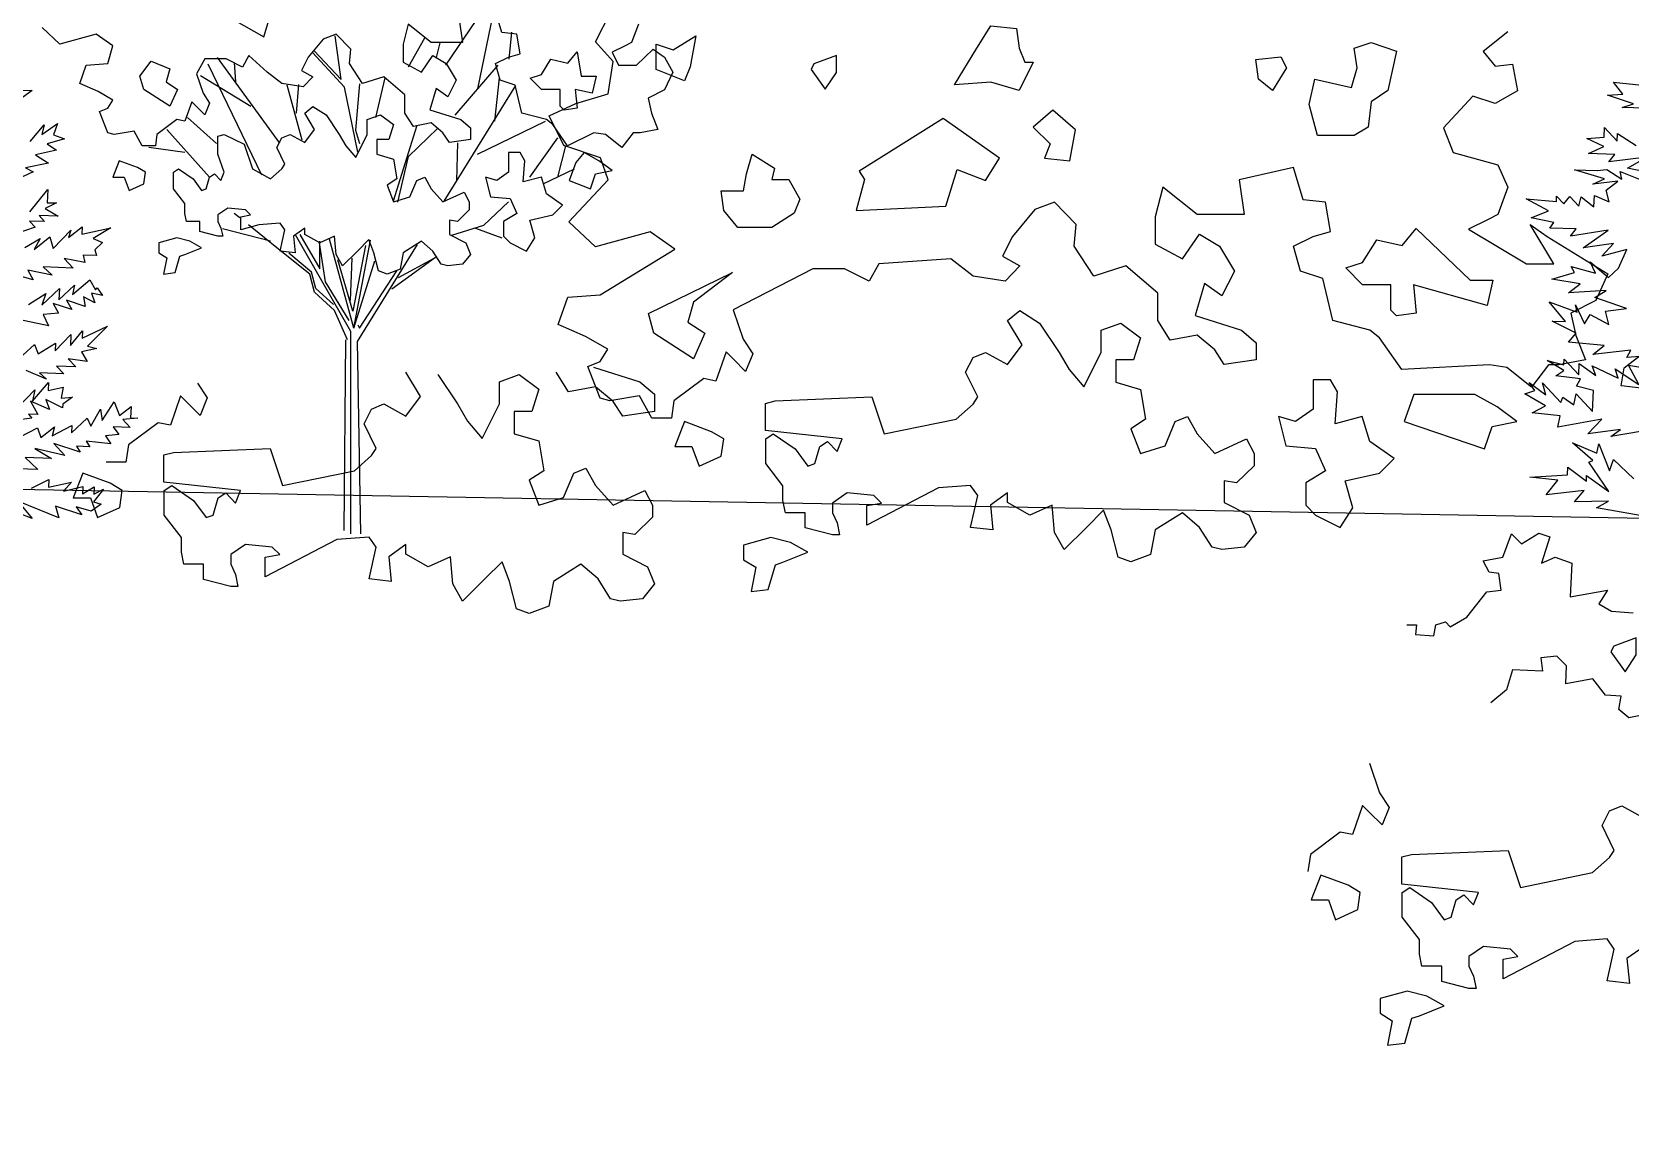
# Model space of a CAD drawing. Header units: inches. Extents: x -11 to 128, y 7 to 56.
# Drawn here: x 13.279 to 14.288, y 22.122 to 22.822 of the extents above; entities that cross this region are included whole.
import ezdxf

# ---------------------------------------------------------------- set-up
doc = ezdxf.new("R2010")
doc.units = ezdxf.units.IN
doc.header["$MEASUREMENT"] = 0
doc.layers.add('CAY', color=94, linetype='Continuous')
doc.layers.add('CAY-3', color=61, linetype='Continuous')
picture_1 = doc.add_image_def('image1.jpg', size_in_pixel=(1680, 1093))

# ---------------------------------------------------------------- blocks, each defined once
blk = doc.blocks.new('A$C76451831')
at = {"layer": 'CAY'}
for p, q in [((2281, 794.5), (2332.5, 870.4)), ((2326.2, 761), (2347.8, 865.6)), ((2491.6, 827), (2512.8, 868.3)), ((2134, 774), (2125.3, 835.7)), ((2228.6, 791.9), (2251.7, 832.8)), ((2370.1, 802.5), (2374.1, 840.9)), ((2138.7, 763.4), (2093.5, 812.2)), ((2095.8, 814.5), (2134, 774)), ((2268, 805.1), (2272.9, 825.9)), ((2516.4, 799.3), (2491.6, 827)), ((2022.3, 639.8), (1946.8, 795.6)), ((2047.7, 684.5), (1960.2, 805.1)), ((1985.8, 770.9), (1983.8, 797.9)), ((2294.3, 724.1), (2354.9, 794.5)), ((2509.3, 753.8), (2516.4, 799.3)), ((2007, 736.3), (1936.2, 779.1)), ((2079.1, 689), (2057.9, 766.3)), ((2071.1, 726.8), (2074.5, 766.9)), ((2159.9, 768.1), (2154, 702.8)), ((2182.7, 720.5), (2195.7, 776.4)), ((2278.7, 602.9), (2379.6, 765.8)), ((2350.1, 715.8), (2356.4, 776.4)), ((2157.5, 671.8), (2138.7, 763.4)), ((2463.9, 740.3), (2509.3, 753.8)), ((1958.8, 684.4), (1917.8, 720.8)), ((2426.2, 723.2), (2463.9, 740.3)), ((2446.8, 681.3), (2426.2, 723.2)), ((1948.8, 636.8), (1888.7, 704)), ((2154, 702.8), (2159.9, 684)), ((2207.6, 603.7), (2240.9, 709.9)), ((2228.7, 665.9), (2269.2, 705.2)), ((2325.4, 669), (2421.3, 715.4)), ((1914.2, 671.4), (1863.5, 678.5)), ((2296.7, 631.7), (2297.9, 685.1)), ((2399.3, 636.8), (2438.6, 692.2)), ((2438.6, 636.8), (2450, 680.8)), ((2498.7, 664.2), (2446.8, 681.3)), ((2213.4, 601.8), (2228.7, 665.9)), ((2509.3, 632.9), (2498.7, 664.2)), ((2417.8, 627.7), (2461.8, 648.6)), ((1991.5, 579.5), (1983.4, 586)), ((2334.4, 569.5), (2369.4, 602.2)), ((2034.5, 546.7), (1966.9, 564.4)), ((2041.2, 539.6), (2003.7, 569.7)), ((2289.6, 555.4), (2334.4, 569.5)), ((2323, 565.2), (2360, 551.4)), ((2089.9, 500.7), (2041.2, 539.6)), ((2147.3, 419.7), (2069.9, 556)), ((2075.8, 556.2), (2104.1, 507.8)), ((2102.9, 544.4), (2111.2, 489.7)), ((2104.1, 507.8), (2104.1, 546.7)), ((2151.6, 424.8), (2117.3, 549.9)), ((2168.2, 540.8), (2150.5, 448.4)), ((2151.6, 424.8), (2175, 548.1)), ((2156.8, 405.9), (2241.3, 542.4)), ((2092.3, 503.1), (2060.4, 530.2)), ((2150.5, 448.4), (2129.2, 520.8)), ((2146.9, 463.7), (2149.3, 523.1)), ((2151.6, 424.8), (2181.2, 519.2)), ((2205.1, 479.9), (2266.8, 524.3)), ((2214.5, 496), (2264.5, 523.1)), ((2096.6, 475.1), (2089.9, 500.7)), ((2098.2, 480.3), (2092.3, 503.1)), ((2159.9, 424.8), (2212.2, 505.4)), ((3915.1, 501.1), (3898, 463.3)), ((2124.5, 449.6), (2096.6, 475.1)), ((2123.3, 457.8), (2098.2, 480.3)), ((2111.2, 489.7), (2144.6, 435.4)), ((2143, 408.3), (2124.5, 449.6)), ((3898, 463.3), (3863.2, 445.6)), ((2157.5, 429.5), (2159.9, 424.8)), ((3863.2, 445.6), (3870.3, 414.4)), ((2138.3, 140.1), (2140.6, 408.3)), ((2147.3, 135.4), (2147.3, 419.7)), ((2161.5, 135.4), (2156.8, 405.9)), ((3870.3, 414.4), (3883.8, 380.2)), ((3831.9, 373.1), (3807.8, 341.8)), ((3846.1, 373.1), (3831.9, 373.1)), ((3883.8, 380.2), (3846.1, 373.1))]:
    blk.add_line(p, q, dxfattribs=at)
for points in [[(484.6, 1036.1), (440.3, 1041.4), (444.5, 1066.7), (472, 1087.8)], [(2551.8, 851.9), (2542.4, 826.3), (2533.3, 821.6), (2514.8, 812.5), (2523.9, 794.1), (2549.4, 794.1), (2572.6, 816.9), (2588.7, 805.5), (2600.1, 784.6), (2588.7, 759.5), (2565.6, 747.7), (2570.3, 726.8), (2579.3, 704), (2554.2, 699.3), (2544.7, 699.3), (2528.6, 678.5), (2505.4, 696.9), (2489.3, 699.3), (2452.3, 680.8), (2431.5, 710.7), (2422.5, 717.8), (2387.9, 726.8), (2378.5, 766.1), (2357.6, 773.2), (2350.9, 796.4), (2369.4, 805.5), (2385.5, 810.2), (2380.8, 837.7), (2360, 840.1), (2350.9, 870.4)], [(2299.8, 858.6), (2304.6, 826.3), (2260.5, 826.3), (2228.3, 851.9), (2221.2, 824), (2221.2, 798.4), (2246.8, 784.6), (2262.9, 807.8), (2281.4, 796.4), (2295.5, 773.2), (2283.7, 750), (2267.6, 761.4), (2258.6, 731.5), (2302.2, 717.8), (2316, 706), (2316, 689.9), (2286.1, 685.5), (2277, 699.3), (2260.5, 713.1), (2235.4, 708.3), (2223.6, 726.8), (2223.6, 752.4), (2193.7, 777.9), (2163.8, 768.5), (2145.4, 796.4), (2147.3, 816.9), (2126.9, 837.7), (2108.4, 831), (2087.6, 805.5), (2078.1, 787), (2094.3, 777.9), (2080.5, 763.8), (2050.6, 768.5), (2029.8, 784.6), (2004.2, 807.8), (1995.2, 791.7), (1972, 803.1), (1942.1, 803.1), (1930.3, 782.3), (1939.8, 754.7), (1948.8, 741), (1942.1, 724.5), (1930.3, 736.3), (1923.7, 742.9), (1914.2, 715.4), (1902.8, 717.8), (1874.9, 696.9), (1872.6, 680.8), (1854.1, 680.8), (1842.7, 701.7), (1814.8, 696.9), (1805.7, 699.3), (1794.3, 729.2), (1805.7, 733.9), (1812.8, 745.3), (1792, 757.1), (1766.4, 768.5), (1775.5, 794.1), (1805.7, 796.4), (1812.8, 821.6), (1789.6, 837.7), (1738.5, 824), (1713.4, 847.2)], [(1686.2, 759.1), (1699.3, 758.6), (1685.9, 748.7)], [(1696.8, 687.1), (1716.2, 710.4), (1713, 696.9), (1734.9, 712.5), (1729.3, 696.4), (1745, 690.8), (1720.7, 683.5), (1733.6, 674.9), (1704.3, 668.2), (1722.5, 656.7), (1690.1, 650.1), (1700.8, 644.3), (1673.6, 631.7)], [(1696.1, 588.3), (1721.2, 619.6), (1720.6, 601), (1733.7, 600.6), (1717.6, 593), (1735.8, 581.9), (1709.1, 582.8), (1716.9, 574.4), (1695.7, 575.2), (1703.5, 566.7), (1676.5, 557.2)], [(1688.9, 538.2), (1710.7, 550.6), (1702.4, 535), (1724.3, 552.8), (1728.8, 536.8), (1753.7, 562.3), (1750.6, 551.9), (1769.7, 567.1), (1769.3, 556.7), (1810, 565.7), (1785.4, 550.7), (1798.4, 544.8), (1787.6, 534.8), (1790, 526.5), (1771, 527.2), (1773.4, 516.7), (1744.6, 522.7), (1757.2, 509.1), (1714.7, 510.6), (1727.4, 499.2), (1693.2, 505.9), (1700.9, 492.5), (1669.1, 501.3)], [(1694.3, 457.8), (1718.8, 473.3), (1712.8, 457.1), (1737.7, 480.3), (1737.1, 464.5), (1759.1, 485), (1755.9, 472), (1780.7, 492.4), (1788.3, 478.5), (1790.7, 481.2), (1798.5, 470.5), (1782.7, 473.7), (1787.7, 460), (1771.7, 468.7), (1773.9, 455), (1747.5, 464.1), (1755.2, 450.7), (1728.8, 459.3), (1736.5, 445.9), (1715.1, 443.9), (1722.2, 427.8), (1680, 437)], [(1686.3, 386.4), (1702.7, 401.7), (1707.7, 388.4), (1732.3, 403.4), (1731.9, 392.6), (1754, 415.8), (1753.4, 400), (1770, 420.7), (1769.7, 410.3), (1805.2, 427.6), (1777.4, 399.1), (1790.4, 396), (1769, 391.3), (1776.7, 377.8), (1750.1, 381.5), (1760.6, 370.2), (1733.8, 371.2), (1743.9, 360.4), (1709.5, 361.6), (1719.6, 353.1), (1691, 365)], [(1678.3, 311.9), (1703.2, 337.8), (1700, 322), (1722.2, 348), (1721.8, 337.1), (1743.2, 341.8), (1740, 326.1), (1756.3, 327.8), (1742.4, 317.8), (1742.2, 312.4), (1718.6, 324.1), (1723.6, 310.3), (1697.2, 322.1), (1707.5, 303.2), (1694.3, 303.7), (1699.1, 298), (1667.2, 293.7)], [(1682.3, 271.9), (1706.8, 284.6), (1711.8, 270.9), (1730.9, 286.1), (1727.7, 273), (1755, 287.9), (1754.6, 277.5), (1776.6, 298.1), (1781.7, 287), (1795.6, 310.5), (1797.8, 294.6), (1814.6, 320.8), (1822.1, 301.9), (1838.4, 314.5), (1837.8, 298.6), (1848.2, 298.3), (1826.8, 296.3), (1837.3, 285.1), (1813.3, 285.9), (1821.1, 275.2), (1802.5, 273.1), (1809.8, 262), (1775.5, 265.9), (1780.6, 258), (1761.6, 258.7), (1766.8, 250.4), (1730.1, 262.5), (1745.3, 245.7), (1703.1, 255.3), (1726.6, 241.3), (1689.5, 242.6), (1707.5, 225.7), (1664.9, 227.2)], [(1698.4, 199.7), (1722.9, 212), (1722.5, 201.1), (1754.9, 208.2), (1743.6, 195.4), (1770.5, 202.2), (1770.2, 191.8), (1786.4, 201.6), (1786, 191.2), (1799.9, 198.4), (1785.6, 180.3), (1796.4, 177.2), (1782.5, 167.3), (1761.4, 173.5), (1769.1, 162.3), (1732.4, 174.5), (1736.8, 158), (1679.2, 181.3), (1699.6, 157), (1654.9, 174.5)], [(3979.1, 158.1), (3899.4, 171.8), (3916.1, 181.6), (3868, 180.6), (3881.7, 196.4), (3828.5, 190.1), (3845, 210.9), (3805.3, 215), (3858.5, 218.6), (3858.8, 229), (3884.9, 209.5), (3885.2, 217.6), (3916.5, 195.2), (3888.5, 236.1), (3894, 238.6), (3865.5, 263.2), (3899.8, 248.8), (3902.6, 261.9), (3917.6, 224.2), (3923.1, 239.9), (3951.6, 212.6)], [(3983.5, 283.1), (3919.2, 272.2), (3932.7, 282.1), (3887.2, 276), (3906.5, 296.7), (3844.9, 285.2), (3848.2, 301.4), (3808.5, 305.5), (3827.4, 315.3), (3798.5, 332.2), (3812.3, 337.1), (3804.5, 348.3), (3827.9, 331.1), (3823.1, 347.6), (3848.9, 320), (3851.8, 327.6), (3867.3, 316.6), (3870.6, 332.4), (3893.7, 307.5), (3894.8, 337), (3871, 343.2), (3876.8, 353.5), (3842, 357.4), (3853.2, 365.2), (3829.6, 379.1), (3853.4, 372.9), (3853.7, 381), (3874.2, 359), (3874.8, 374.8), (3898.2, 358.2), (3893.2, 371.5), (3929.8, 354.3), (3925.3, 367.6), (3958.9, 345.2), (3944, 372.4), (4002.2, 362.7)], [(4011.2, 388.7), (3941.7, 383.4), (3947.5, 393.6), (3893.8, 387.8), (3910.1, 400.4), (3860, 404.8), (3870.8, 417.6), (3837, 434.6), (3855.6, 434), (3832.5, 461.5), (3871.9, 447), (3869.5, 457.5), (3882.2, 430.8), (3890.3, 443.7), (3916.6, 429.6), (3911.8, 448.3), (3941.4, 452.3), (3896.6, 467.5), (3912.8, 477.3), (3859.7, 474.2), (3876, 486.8), (3836.3, 493.6), (3868.4, 502.9), (3863.7, 511.2), (3897.8, 501.9), (3890.2, 518), (3916.2, 495.8), (3930.2, 508.9), (3941.6, 535.3), (3906.8, 525.6), (3923.3, 543.6), (3880.5, 537.4), (3915.8, 562.4), (3862.5, 553.9), (3870.5, 564), (3833.4, 565.3), (3839.1, 573.3), (3807.2, 579.8), (3831.5, 589.4), (3800.4, 606.4), (3842.9, 602.6), (3843.1, 610.3), (3853.2, 599.5), (3861.7, 609.7), (3874.4, 596.1), (3877.5, 609.1), (3895.6, 595.3), (3896.2, 611.2), (3917.2, 602.3), (3912.8, 618.8), (3929.1, 631.3), (3894, 627.1), (3910.6, 634.7), (3868.4, 647.1), (3900.1, 646), (3913.8, 647.7), (3934.6, 633.9), (3932.3, 644.8), (3976.9, 627)], [(3987.8, 640.2), (3942.8, 649.4), (3970.1, 664.8), (3916.4, 658.5), (3924.9, 668.7), (3887.8, 670), (3909.5, 680.1), (3885.8, 691.3), (3909.9, 693.2), (3910.4, 706.8), (3928.3, 687.6), (3928.7, 698), (3954.8, 681.2)], [(3967.1, 733.8), (3935.4, 734.9), (3951.4, 739.8), (3914.7, 752), (3936, 753.5), (3923, 770.3), (3962.8, 766.2)]]:
    blk.add_lwpolyline(points, dxfattribs=at)
for points in [[(2062.1, 857.9), (2075.3, 879), (2022.5, 916), (1985.5, 894.9), (1990.8, 887), (1982.9, 857.9), (2025.1, 834.2), (2035.7, 868.5)], [(2577.1, 788.1), (2577.1, 823.8), (2600.8, 815.8), (2632.5, 835.6), (2624.6, 792.1), (2616.7, 772.3)], [(2415.7, 781.4), (2428.9, 802.5), (2452.7, 797.2), (2465.9, 813), (2471.2, 778.7), (2492.3, 778.7), (2487, 755), (2463.2, 760.2), (2465.9, 733.8), (2447.4, 731.2), (2442.1, 736.5), (2442.1, 760.2), (2415.7, 760.2), (2399.9, 776.1)], [(1856.2, 760.2), (1850.9, 778.7), (1866.8, 799.8), (1893.2, 789.3), (1887.9, 770.8), (1903.7, 760.2), (1893.2, 736.5)], [(1999.5, 590.8), (1974.4, 593.1), (1960.6, 583.7), (1960.6, 574.6), (1964.9, 565.2), (1967.3, 553.8), (1960.6, 553.8), (1935.1, 560.5), (1935.1, 574.6), (1916.6, 574.6), (1914.2, 586), (1914.2, 599.8), (1898.1, 620.6), (1898.1, 643.8), (1905.2, 648.6), (1925.6, 634.4), (1937.4, 618.3), (1944.1, 620.6), (1948.8, 636.8), (1955.9, 641.5), (1964.9, 632), (1969.6, 643.8), (1960.6, 669), (1960.6, 694.6), (1969.6, 696.9), (1997.6, 683.2), (2009, 648.6), (2034.5, 634.4), (2050.6, 648.6), (2054.9, 655.2), (2043.5, 678.5), (2050.6, 692.2), (2062, 696.9), (2082.9, 685.5), (2096.6, 704), (2082.9, 726.8), (2094.3, 736.3), (2112.7, 724.5), (2131.2, 696.9), (2140.6, 680.8), (2154.4, 664.7), (2170.5, 696.9), (2170.5, 717.8), (2189, 724.5), (2207.5, 710.7), (2200.8, 689.9), (2184.3, 689.9), (2184.3, 669), (2207.5, 662.3), (2212.2, 634.4), (2198.4, 625.4), (2207.5, 602.2), (2230.7, 609.2), (2240.1, 632), (2251.5, 636.8), (2260.5, 620.6), (2277, 602.2), (2306.9, 615.9), (2314, 602.2), (2314, 590.8), (2297.5, 574.6), (2286.1, 576.6), (2286.1, 556.2), (2309.3, 544.4), (2316, 528.2), (2304.6, 514.5), (2283.7, 512.1), (2274.7, 514.5), (2262.9, 533), (2246.8, 546.7), (2221.2, 530.6), (2216.9, 507.4), (2198.4, 500.7), (2186.6, 505), (2179.9, 530.6), (2172.9, 549.1), (2156.8, 533), (2135.9, 512.1), (2126.9, 528.2), (2124.5, 553.8), (2103.7, 544.4), (2082.9, 556.2), (2082.9, 565.2), (2066.7, 553.8), (2069.1, 530.6), (2048.3, 533), (2054.9, 562.8), (2048.3, 572.3), (2018, 569.9), (1992.8, 562.8), (1992.8, 581.3), (2006.6, 583.7)], [(2392.2, 660), (2385.5, 671.4), (2369.4, 671.4), (2369.4, 643.8), (2352.9, 632), (2336.8, 636.8), (2343.9, 609.2), (2371.4, 606.9), (2380.8, 586), (2362.3, 574.6), (2362.3, 553.8), (2371.4, 544.4), (2394.6, 533), (2406.4, 551.4), (2399.3, 576.6), (2431.5, 583.7), (2445.3, 597.4), (2422.5, 613.6), (2415.4, 636.8), (2389.8, 630.1)], [(2475.5, 671.4), (2463.7, 657.6), (2454.7, 632), (2484.6, 620.6), (2491.7, 641.5), (2514.8, 646.2), (2496.4, 660)], [(1809, 206.5), (1770.6, 220.7), (1757.1, 185.9), (1781.3, 185.9), (1791.3, 158.2), (1822.5, 172.3), (1826.1, 196.5)]]:
    blk.add_lwpolyline(points, close=True, dxfattribs=at)
at = {"layer": 'CAY-3'}
for p, q in [((3774.4, 841.1), (3739.6, 813.4)), ((3739.6, 813.4), (3756.7, 792.8)), ((3756.7, 792.8), (3780.9, 795.7)), ((3780.9, 795.7), (3788, 758)), ((3725.5, 750.9), (3684.2, 706.1)), ((3756.7, 740.3), (3725.5, 750.9)), ((3788, 758), (3756.7, 740.3)), ((3684.2, 706.1), (3697.8, 671.3)), ((3697.8, 671.3), (3760.3, 654.2)), ((3760.3, 654.2), (3774.4, 622.9)), ((2453.9, 573.9), (2509.3, 632.9)), ((3473.1, 650.6), (3396.5, 632.9)), ((3396.5, 632.9), (3403.5, 584.6)), ((3486.7, 605.2), (3473.1, 650.6)), ((3289.2, 622.9), (3278.5, 581)), ((3337.5, 584.6), (3289.2, 622.9)), ((3774.4, 622.9), (3760.3, 584.6)), ((3109.3, 591.6), (3078.1, 553.3)), ((3137, 601.7), (3109.3, 591.6)), ((3167.7, 570.4), (3137, 601.7)), ((3403.5, 584.6), (3337.5, 584.6)), ((3517.9, 601.7), (3486.7, 605.2)), ((3525, 560.4), (3517.9, 601.7)), ((3760.3, 584.6), (3746.7, 577.5)), ((2491.6, 539.1), (2453.9, 573.9)), ((3164.8, 539.7), (3167.7, 570.4)), ((3278.5, 581), (3278.5, 542.7)), ((3746.7, 577.5), (3719, 563.9)), ((3719, 563.9), (3800.7, 515.2)), ((3839, 515.2), (3805.7, 570.4)), ((3805.7, 570.4), (3829.8, 553.3)), ((2568.3, 559.8), (2491.6, 539.1)), ((2603, 535.6), (2568.3, 559.8)), ((3078.1, 553.3), (3063.9, 525.6)), ((3192.5, 497.8), (3164.8, 539.7)), ((3278.5, 542.7), (3316.9, 522)), ((3316.9, 522), (3341, 556.8)), ((3341, 556.8), (3368.8, 539.7)), ((3368.8, 539.7), (3390, 504.9)), ((3473.1, 539.7), (3500.8, 553.3)), ((3483.1, 504.9), (3473.1, 539.7)), ((3500.8, 553.3), (3525, 560.4)), ((3829.8, 553.3), (3915.1, 501.1)), ((2498.1, 471.6), (2603, 535.6)), ((2991.4, 522), (2890.2, 514.9)), ((3022.7, 497.8), (2991.4, 522)), ((3063.9, 525.6), (3088.1, 512)), ((86.7, 510.8), (100.8, 469.5)), ((2797, 507.9), (2685, 450.4)), ((2841.8, 507.9), (2797, 507.9)), ((2876.6, 490.8), (2841.8, 507.9)), ((2890.2, 514.9), (2876.6, 490.8)), ((3067.5, 490.8), (3022.7, 497.8)), ((3088.1, 512), (3067.5, 490.8)), ((3237.3, 512), (3192.5, 497.8)), ((3282.1, 473.7), (3237.3, 512)), ((3390, 504.9), (3372.3, 470.1)), ((3514.4, 494.3), (3483.1, 504.9)), ((3800.7, 515.2), (3839, 515.2)), ((3282.1, 435.3), (3282.1, 473.7)), ((3348.1, 487.2), (3334.6, 442.4)), ((3372.3, 470.1), (3348.1, 487.2)), ((3528.5, 435.3), (3514.4, 494.3)), ((76.8, 451.7), (62.5, 410.5)), ((86.7, 441.8), (76.8, 451.7)), ((100.8, 469.5), (114.4, 448.9)), ((424.3, 443.8), (441.4, 450.9)), ((441.4, 450.9), (472.7, 433.8)), ((2439.1, 429.8), (2452.7, 468.1)), ((2452.7, 468.1), (2498.1, 471.6)), ((2685, 450.4), (2699.2, 409.1)), ((3071, 435.3), (3088.1, 449.5)), ((3088.1, 449.5), (3115.8, 431.8)), ((104.4, 424.1), (86.7, 441.8)), ((114.4, 448.9), (104.4, 424.1)), ((413.7, 423.2), (424.3, 443.8)), ((2477.5, 412.7), (2439.1, 429.8)), ((3091.6, 401.1), (3071, 435.3)), ((3115.8, 431.8), (3143.5, 390.5)), ((3202.5, 421.8), (3230.2, 431.8)), ((3230.2, 431.8), (3257.9, 411.1)), ((3299.8, 407.6), (3282.1, 435.3)), ((3334.6, 442.4), (3400, 421.8)), ((3580.4, 421.8), (3528.5, 435.3)), ((45.4, 414.1), (3.5, 382.8)), ((62.5, 410.5), (45.4, 414.1)), ((430.8, 388.4), (413.7, 423.2)), ((2508.7, 395), (2477.5, 412.7)), ((2699.2, 409.1), (2712.7, 388.5)), ((3202.5, 390.5), (3202.5, 421.8)), ((3257.9, 411.1), (3247.9, 379.9)), ((3337.5, 414.7), (3299.8, 407.6)), ((3362.3, 394), (3337.5, 414.7)), ((3400, 421.8), (3420.6, 404.1)), ((3594, 411.1), (3580.4, 421.8)), ((3625.2, 366.3), (3594, 411.1)), ((3.5, 382.8), (0, 358.6)), ((132.1, 379.3), (145.6, 382.8)), ((145.6, 382.8), (281.8, 388.3)), ((281.8, 388.3), (298.9, 336.4)), ((424.3, 378.3), (430.8, 388.4)), ((2498.1, 377.9), (2508.7, 395)), ((2675.1, 391.3), (2660.8, 350.1)), ((2685, 381.4), (2675.1, 391.3)), ((2712.7, 388.5), (2702.7, 363.7)), ((3012, 362.8), (3022.7, 383.4)), ((3022.7, 383.4), (3039.8, 390.5)), ((3039.8, 390.5), (3071, 373.4)), ((3071, 373.4), (3091.6, 401.1)), ((3143.5, 390.5), (3157.7, 366.3)), ((3178.3, 342.1), (3202.5, 390.5)), ((3375.8, 373.4), (3362.3, 394)), ((3420.6, 404.1), (3420.6, 379.9)), ((132.1, 340.9), (132.1, 379.3)), ((400.1, 357.1), (424.3, 378.3)), ((2245.7, 328.6), (2225, 362.9)), ((2453.8, 335.1), (2436.1, 362.9)), ((2481, 370.8), (2498.1, 377.9)), ((2498.1, 326), (2481, 370.8)), ((2488.6, 369.9), (2554, 349.3)), ((2702.7, 363.7), (2685, 381.4)), ((3029.1, 328), (3012, 362.8)), ((3157.7, 366.3), (3178.3, 342.1)), ((3223.1, 379.9), (3223.1, 348.6)), ((3247.9, 379.9), (3223.1, 379.9)), ((3420.6, 379.9), (3375.8, 373.4)), ((3748.8, 373.1), (3625.2, 366.3)), ((3773, 369.5), (3748.8, 373.1)), ((3807.8, 341.8), (3773, 369.5)), ((240, 329.4), (132.1, 340.9)), ((298.9, 336.4), (400.1, 357.1)), ((1932.1, 347.2), (1945.6, 326.5)), ((2269.8, 359.3), (2297.6, 318)), ((2356.5, 349.3), (2384.2, 359.3)), ((2356.5, 318), (2356.5, 349.3)), ((2384.2, 359.3), (2411.9, 338.7)), ((2411.9, 338.7), (2401.9, 307.4)), ((2491.5, 342.2), (2453.8, 335.1)), ((2516.3, 321.6), (2491.5, 342.2)), ((2554, 349.3), (2574.7, 331.6)), ((2643.7, 353.7), (2601.9, 322.4)), ((2660.8, 350.1), (2643.7, 353.7)), ((3223.1, 348.6), (3257.9, 338.6)), ((3257.9, 338.6), (3265, 296.7)), ((132.7, 329.4), (143.3, 336.4)), ((132.7, 294.5), (132.7, 329.4)), ((143.3, 336.4), (173.9, 315.2)), ((173.9, 315.2), (191.6, 291)), ((201.6, 294.5), (208.7, 318.7)), ((208.7, 318.7), (219.3, 325.8)), ((219.3, 325.8), (232.9, 311.7)), ((232.9, 311.7), (240, 329.4)), ((1908, 329.4), (1893.8, 288.2)), ((1917.9, 319.4), (1908, 329.4)), ((1935.6, 301.8), (1917.9, 319.4)), ((1945.6, 326.5), (1935.6, 301.8)), ((2176.7, 310.9), (2193.8, 318)), ((2193.8, 318), (2225, 300.9)), ((2225, 300.9), (2245.7, 328.6)), ((2297.6, 318), (2311.7, 293.8)), ((2332.3, 269.7), (2356.5, 318)), ((2511.7, 322.4), (2498.1, 326)), ((2553.5, 329.5), (2511.7, 322.4)), ((2529.9, 300.9), (2516.3, 321.6)), ((2570.6, 298.2), (2553.5, 329.5)), ((2574.7, 331.6), (2574.7, 307.4)), ((2601.9, 322.4), (2598.3, 298.2)), ((2730.4, 318.9), (2744, 322.4)), ((2730.4, 280.5), (2730.4, 318.9)), ((2744, 322.4), (2880.2, 328)), ((2880.2, 328), (2897.3, 276)), ((2998.5, 296.7), (3022.7, 317.9)), ((3022.7, 317.9), (3029.1, 328)), ((156.8, 263.3), (132.7, 294.5)), ((191.6, 291), (201.6, 294.5)), ((2166.1, 290.3), (2176.7, 310.9)), ((2311.7, 293.8), (2332.3, 269.7)), ((2377.2, 307.4), (2377.2, 276.1)), ((2401.9, 307.4), (2377.2, 307.4)), ((2574.7, 307.4), (2529.9, 300.9)), ((2598.3, 298.2), (2570.6, 298.2)), ((2897.3, 276), (2998.5, 296.7)), ((3265, 296.7), (3244.4, 283.1)), ((3292.7, 259), (3306.9, 293.2)), ((3306.9, 293.2), (3323.9, 300.2)), ((3323.9, 300.2), (3337.5, 276.1)), ((1876.7, 291.7), (1834.8, 260.5)), ((1893.8, 288.2), (1876.7, 291.7)), ((2183.2, 255.5), (2166.1, 290.3)), ((2377.2, 276.1), (2411.9, 266.1)), ((2838.3, 269), (2730.4, 280.5)), ((2731, 269), (2741.6, 276)), ((2741.6, 276), (2772.3, 254.8)), ((3244.4, 283.1), (3257.9, 248.3)), ((3337.5, 276.1), (3362.3, 248.3)), ((156.8, 242.6), (156.8, 263.3)), ((247, 253.3), (226.4, 239.1)), ((284.8, 249.7), (247, 253.3)), ((375.4, 260.4), (274.7, 207.8)), ((295.4, 239.1), (284.8, 249.7)), ((420.8, 263.9), (375.4, 260.4)), ((430.8, 249.7), (420.8, 263.9)), ((420.8, 204.9), (430.8, 249.7)), ((472.7, 253.3), (448.5, 236.2)), ((1834.8, 260.5), (1831.3, 236.3)), ((1884.4, 246.4), (1898, 249.9)), ((1898, 249.9), (2034.2, 255.5)), ((2034.2, 255.5), (2051.3, 203.6)), ((2176.7, 245.5), (2183.2, 255.5)), ((2411.9, 266.1), (2419, 224.2)), ((2731, 234.2), (2731, 269)), ((2772.3, 254.8), (2790, 230.6)), ((2800, 234.2), (2807.1, 258.3)), ((2807.1, 258.3), (2817.7, 265.4)), ((2817.7, 265.4), (2831.2, 251.3)), ((2831.2, 251.3), (2838.3, 269)), ((3257.9, 248.3), (3292.7, 259)), ((3362.3, 248.3), (3407.1, 269)), ((3407.1, 269), (3417.7, 248.3)), ((3417.7, 248.3), (3417.7, 231.2)), ((160.4, 225.5), (156.8, 242.6)), ((188.1, 225.5), (160.4, 225.5)), ((188.1, 204.3), (188.1, 225.5)), ((226.4, 239.1), (226.4, 225.5)), ((226.4, 225.5), (232.9, 211.4)), ((274.7, 235.6), (295.4, 239.1)), ((274.7, 207.8), (274.7, 235.6)), ((448.5, 236.2), (452, 201.4)), ((1831.3, 236.3), (1803.5, 236.3)), ((1884.4, 208.1), (1884.4, 246.4)), ((2152.5, 224.2), (2176.7, 245.5)), ((2460.9, 220.7), (2478, 227.8)), ((2478, 227.8), (2491.5, 203.6)), ((2755.2, 202.9), (2731, 234.2)), ((2790, 230.6), (2800, 234.2)), ((3417.7, 231.2), (3392.9, 207)), ((226.4, 194.3), (188.1, 204.3)), ((232.9, 211.4), (236.4, 194.3)), ((452, 201.4), (420.8, 204.9)), ((1992.3, 196.5), (1884.4, 208.1)), ((1885, 196.5), (1895.6, 203.6)), ((1895.6, 203.6), (1926.3, 182.3)), ((2051.3, 203.6), (2152.5, 224.2)), ((2419, 224.2), (2398.4, 210.7)), ((2398.4, 210.7), (2411.9, 175.9)), ((2446.7, 186.5), (2460.9, 220.7)), ((2491.5, 203.6), (2516.3, 175.9)), ((2755.2, 182.3), (2755.2, 202.9)), ((3019.1, 203.5), (2973.7, 200)), ((3029.1, 189.3), (3019.1, 203.5)), ((3375.8, 210), (3375.8, 179.3)), ((3392.9, 207), (3375.8, 210)), ((236.4, 194.3), (226.4, 194.3)), ((1885, 161.7), (1885, 196.5)), ((1926.3, 182.3), (1944, 158.2)), ((1954, 161.7), (1961.1, 185.9)), ((1961.1, 185.9), (1971.7, 193)), ((1971.7, 193), (1985.3, 178.8)), ((1985.3, 178.8), (1992.3, 196.5)), ((2411.9, 175.9), (2446.7, 186.5)), ((2516.3, 175.9), (2561.1, 196.5)), ((2561.1, 196.5), (2571.7, 175.9)), ((2758.7, 165.1), (2755.2, 182.3)), ((2845.4, 192.9), (2824.7, 178.7)), ((2883.1, 189.3), (2845.4, 192.9)), ((2973.7, 200), (2873.1, 147.5)), ((2893.7, 178.7), (2883.1, 189.3)), ((3019.1, 144.5), (3029.1, 189.3)), ((3071, 192.9), (3046.8, 175.8)), ((3071, 179.3), (3071, 192.9)), ((1909.2, 130.4), (1885, 161.7)), ((1944, 158.2), (1954, 161.7)), ((2571.7, 158.8), (2547, 134.6)), ((2571.7, 175.9), (2571.7, 158.8)), ((2786.4, 165.1), (2758.7, 165.1)), ((2786.4, 143.9), (2786.4, 165.1)), ((2824.7, 178.7), (2824.7, 165.1)), ((2824.7, 165.1), (2831.2, 151)), ((2873.1, 175.2), (2893.7, 178.7)), ((2873.1, 147.5), (2873.1, 175.2)), ((3046.8, 175.8), (3050.4, 141)), ((3102.3, 161.6), (3071, 179.3)), ((3133.5, 175.8), (3102.3, 161.6)), ((3137, 137.4), (3133.5, 175.8)), ((3206, 168.7), (3181.9, 144.5)), ((3216.6, 141), (3206, 168.7)), ((3316.9, 165.2), (3278.5, 141)), ((3341, 144.5), (3316.9, 165.2)), ((3375.8, 179.3), (3410.6, 161.6)), ((3410.6, 161.6), (3420.6, 137.4)), ((2529.9, 137.5), (2529.9, 106.9)), ((2547, 134.6), (2529.9, 137.5)), ((2824.7, 133.9), (2786.4, 143.9)), ((2831.2, 151), (2834.8, 133.9)), ((3050.4, 141), (3019.1, 144.5)), ((3150.6, 113.3), (3137, 137.4)), ((3181.9, 144.5), (3150.6, 113.3)), ((3226.7, 102.6), (3216.6, 141)), ((3278.5, 141), (3272.1, 106.2)), ((3358.7, 116.8), (3341, 144.5)), ((3420.6, 137.4), (3403.5, 116.8)), ((1909.2, 109.8), (1909.2, 130.4)), ((1999.4, 120.4), (1978.8, 106.3)), ((2037.1, 116.9), (1999.4, 120.4)), ((2127.7, 127.5), (2027.1, 75)), ((2047.8, 106.3), (2037.1, 116.9)), ((2173.1, 131), (2127.7, 127.5)), ((2183.2, 116.9), (2173.1, 131)), ((2173.1, 72.1), (2183.2, 116.9)), ((2225, 120.4), (2200.9, 103.3)), ((2225, 106.9), (2225, 120.4)), ((2834.8, 133.9), (2824.7, 133.9)), ((3372.3, 113.3), (3358.7, 116.8)), ((3403.5, 116.8), (3372.3, 113.3)), ((1912.7, 92.7), (1909.2, 109.8)), ((1940.4, 92.7), (1912.7, 92.7)), ((1940.4, 71.5), (1940.4, 92.7)), ((1978.8, 106.3), (1978.8, 92.7)), ((1978.8, 92.7), (1985.3, 78.5)), ((2027.1, 102.7), (2047.8, 106.3)), ((2027.1, 75), (2027.1, 102.7)), ((2200.9, 103.3), (2204.4, 68.5)), ((2256.3, 89.2), (2225, 106.9)), ((2287.5, 103.3), (2256.3, 89.2)), ((2291.1, 65), (2287.5, 103.3)), ((2360.1, 96.2), (2335.9, 72.1)), ((2370.7, 68.5), (2360.1, 96.2)), ((2470.9, 92.7), (2432.6, 68.5)), ((2495.1, 72.1), (2470.9, 92.7)), ((2529.9, 106.9), (2564.7, 89.2)), ((3244.4, 96.1), (3226.7, 102.6)), ((3272.1, 106.2), (3244.4, 96.1)), ((1978.8, 61.4), (1940.4, 71.5)), ((1985.3, 78.5), (1988.8, 61.4)), ((2204.4, 68.5), (2173.1, 72.1)), ((2335.9, 72.1), (2304.6, 40.8)), ((2380.7, 30.2), (2370.7, 68.5)), ((2432.6, 68.5), (2426.1, 33.7)), ((2512.8, 44.3), (2495.1, 72.1)), ((2564.7, 89.2), (2574.7, 65)), ((1988.8, 61.4), (1978.8, 61.4)), ((2304.6, 40.8), (2291.1, 65)), ((2574.7, 65), (2557.6, 44.3)), ((2398.4, 23.7), (2380.7, 30.2)), ((2426.1, 33.7), (2398.4, 23.7)), ((2526.3, 40.8), (2512.8, 44.3)), ((2557.6, 44.3), (2526.3, 40.8))]:
    blk.add_line(p, q, dxfattribs=at)
for points in [[(138.9, 705.6), (152.6, 705.6), (151.5, 691.9), (176.9, 689.8), (180, 705.6), (193.7, 709.9), (200.1, 702.5), (223.3, 716.2), (251.7, 752), (271.8, 754.2), (268.6, 777.4), (254.9, 779.5), (246.5, 795.3), (273.9, 800.6), (286.5, 833.3), (300.3, 819.5), (324.5, 834.3), (340.3, 829), (328.7, 792.1), (347.7, 800.6), (370.9, 792.1), (368.8, 744.7), (421.5, 754.2), (408.9, 735.2), (426.8, 724.6), (457.4, 722.5)], [(483.8, 581.2), (451.1, 574.9), (437.4, 586.5), (440.5, 605.4), (418.4, 606.5), (400.5, 629.7), (362.5, 622.3), (363.5, 647.6), (349.8, 661.3), (327.7, 659.2), (329.8, 640.3), (287.6, 642.4), (279.2, 613.9), (257, 596)]]:
    blk.add_lwpolyline(points, dxfattribs=at)
for points in [[(3027.9, 818.1), (3047.7, 849.8), (3083.4, 845.8), (3087.3, 818.1), (3095.2, 798.3), (3107.1, 798.3), (3087.3, 758.7), (3047.7, 770.6), (2996.3, 766.6)], [(3495.1, 738.9), (3503, 774.6), (3554.5, 762.7), (3562.4, 790.4), (3558.4, 818.1), (3582.2, 826), (3617.8, 814.2), (3605.9, 758.7), (3582.2, 742.9), (3578.2, 707.2), (3558.4, 695.3), (3507, 695.3)], [(2798.8, 796), (2794.8, 788.1), (2814.6, 760.4), (2830.5, 784.1), (2830.5, 807.9)], [(3423.8, 774.6), (3419.9, 802.3), (3455.5, 806.2), (3463.4, 790.4), (3443.6, 758.7)], [(3158.6, 659.7), (3166.5, 703.3), (3134.8, 731), (3107.1, 707.2), (3130.9, 683.5), (3123, 663.7)], [(3039.8, 632), (3059.6, 663.7), (2980.4, 719.1), (2862.1, 645.5), (2870, 633.6), (2858.2, 590.1), (2984.4, 596.3), (3000.2, 647.8)], [(430.1, 675.3), (426.1, 667.3), (445.9, 639.6), (461.7, 663.4), (461.7, 687.1)], [(1847.4, 650.5), (1821.8, 660), (1812.8, 636.8), (1828.9, 636.8), (1835.6, 618.3), (1856.4, 627.7), (1858.8, 643.8)], [(2739.4, 633.6), (2763.2, 633.6), (2779, 605.9), (2771.1, 586.1), (2739.4, 566.3), (2691.9, 566.3), (2672.1, 590.1), (2668.1, 617.8), (2699.8, 617.8), (2703.8, 641.6), (2711.7, 669.3), (2743.4, 649.5)], [(3570.3, 517.1), (3590.1, 548.8), (3625.7, 540.9), (3645.5, 564.6), (3721.6, 492.2), (3753.2, 492.2), (3745.3, 456.6), (3641.6, 485.4), (3645.5, 445.8), (3617.8, 441.9), (3609.9, 449.8), (3609.9, 485.4), (3570.3, 485.4), (3546.6, 509.2)], [(1921.3, 546.7), (1902.8, 551.4), (1877.3, 544.4), (1877.3, 530.6), (1888.7, 523.5), (1884.3, 500.7), (1900.5, 502.7), (1907.1, 525.9), (1914.2, 528.2), (1937.4, 537.7)], [(2573.8, 417.4), (2565.9, 445.1), (2684, 503), (2629.2, 460.9), (2621.3, 433.2), (2645.1, 417.4), (2629.2, 381.7)], [(56.6, 339.4), (18.3, 353.5), (4.7, 318.7), (28.9, 318.7), (38.9, 291), (70.2, 305.2), (73.7, 329.4)], [(3535, 335), (3525, 352.1), (3500.8, 352.1), (3500.8, 310.9), (3476.1, 293.2), (3451.9, 300.2), (3462.5, 259), (3503.8, 255.4), (3517.9, 224.1), (3490.2, 207), (3490.2, 175.8), (3503.8, 161.6), (3538.6, 144.5), (3556.3, 172.2), (3545.6, 210), (3594, 220.6), (3614.6, 241.3), (3580.4, 265.4), (3569.8, 300.2), (3531.5, 290.2)], [(3728.2, 331.2), (3642.3, 331.5), (3628.8, 293.2), (3741.7, 255.1), (3752.3, 286.4), (3787.1, 293.5), (3759.4, 314.1)], [(2654.9, 279), (2616.6, 293.2), (2603, 258.3), (2627.2, 258.3), (2637.2, 230.6), (2668.5, 244.8), (2672, 269)], [(167.4, 183.7), (139.7, 190.7), (101.4, 180.1), (101.4, 159.5), (118.5, 148.9), (112, 114.6), (136.2, 117.6), (146.2, 152.4), (156.8, 155.9), (191.6, 170.1)], [(2765.8, 123.3), (2738.1, 130.3), (2699.7, 119.7), (2699.7, 99.1), (2716.8, 88.5), (2710.4, 54.3), (2734.5, 57.2), (2744.6, 92), (2755.2, 95.5), (2790, 109.7)]]:
    blk.add_lwpolyline(points, close=True, dxfattribs=at)

msp = doc.modelspace()

# ---------------------------------------------------------------- linework, layer by layer
msp.add_line((11.8007, 22.5598), (70.2537, 21.5191))

# ---------------------------------------------------------------- block references
at = {"layer": 'CAY', "xscale": 0.0004489089019145984, "yscale": 0.0004489089019145984, "zscale": 0.0004489089019145984}
for p in [(12.5162, 22.4446), (14.0844, 22.1313)]:
    msp.add_blockref('A$C76451831', p, dxfattribs=at)

# ---------------------------------------------------------------- pictures from other files: only their frames are drawn
image = msp.add_image(picture_1, insert=(12.4966, 7.3772), size_in_units=(74.4025, 48.4059))
image.dxf.flags = 6

doc.saveas('drawing.dxf')
